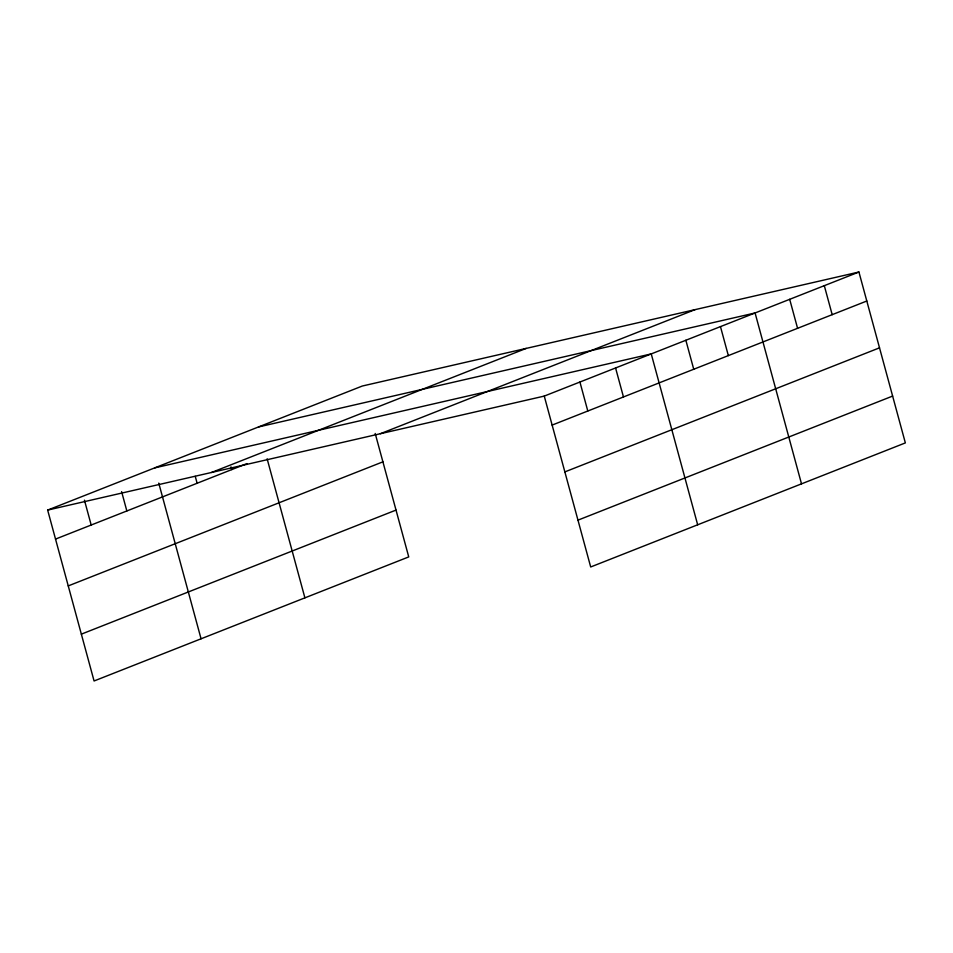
<?xml version="1.0" encoding="UTF-8"?>
<svg xmlns="http://www.w3.org/2000/svg" width="953" height="953" viewBox="0 0 953 953"><rect width="100%" height="100%" fill="white"/><g stroke="black" fill="none" stroke-linecap="round" stroke-linejoin="round"><path stroke-width="1.43" d="M375.196 433.46L408.742 556.909L94.073 680.978L47.65 510.093L362.307 386.025L858.927 272.022L905.35 442.907L590.693 566.975L544.258 396.091L858.927 272.022M211.53 472.474L526.199 348.405M55.524 539.088L246.97 463.599M380.378 433.71L695.047 309.642M68.247 585.904L382.915 461.836M552.132 425.086L866.801 301.017M81.35 634.15L396.019 510.081M564.855 471.902L879.524 347.833M577.971 520.147L892.627 396.079M258.477 426.968L755.086 312.965L801.509 483.85M154.636 467.911L651.244 353.908L697.667 524.793M47.65 510.093L544.258 396.091M824.309 285.674L832.183 314.657M789.692 299.325L797.578 328.308M720.468 326.617L728.342 355.6M685.862 340.269L693.736 369.252M615.578 367.977L623.465 396.96M579.924 382.034L587.798 411.017M267.126 458.798L304.9 597.853M230.983 466.839L231.734 469.603M195.246 476.345L197.128 483.254M158.758 483.1L201.059 638.796M121.603 491.629L126.844 510.963M84.436 500.17L91.19 525.02"/></g></svg>
